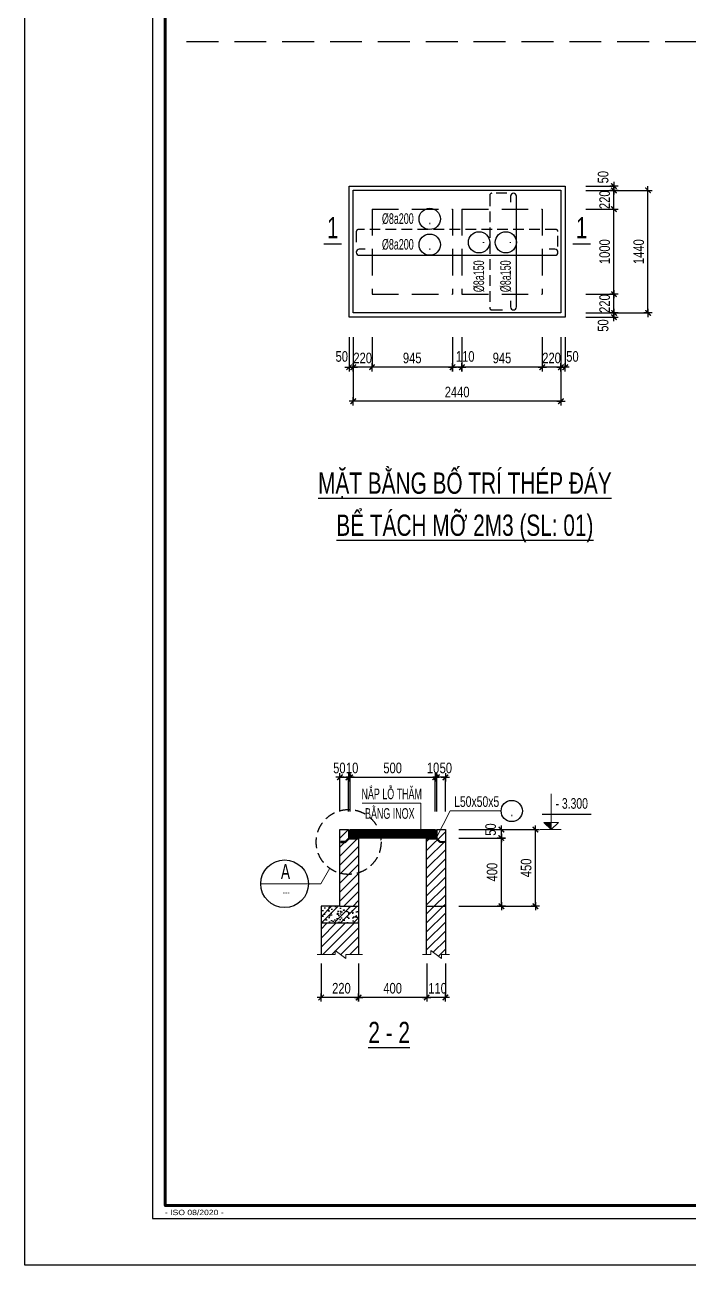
# Model space of a CAD drawing. Extents: x 1229855 to 1302267, y 1135177 to 1201195.
# Drawn here: x 1260217 to 1268025, y 1135177 to 1149750 of the extents above; entities that cross this region are included whole.
import ezdxf
from ezdxf.enums import TextEntityAlignment as Align

# ---------------------------------------------------------------- set-up
doc = ezdxf.new("R2010")
doc.units = 0
doc.header["$LTSCALE"] = 25
doc.header["$MEASUREMENT"] = 0
doc.header["$PDMODE"] = 98
doc.linetypes.add('HIDDEN', pattern=[0.375, 0.25, -0.125])
doc.layers.get('0').update_dxf_attribs({"linetype": 'CONTINUOUS'})
doc.layers.get('DEFPOINTS').update_dxf_attribs({"linetype": 'CONTINUOUS'})
for name, color, linetype in [('02.CDC.DIM', 1, 'CONTINUOUS'), ('CDC -TEXT KHUNG', 7, 'CONTINUOUS'), ('CDC-KHUNGTEN', 7, 'CONTINUOUS'), ('CDC.02.DIM', 1, 'CONTINUOUS'), ('CDC.03.BORDER', 3, 'CONTINUOUS'), ('CDC.04.HIDDEN', 8, 'HIDDEN'), ('CDC.05.STEEL', 4, 'CONTINUOUS'), ('CDC.06.TEXT', 2, 'CONTINUOUS'), ('CDC.10.HATCH', 251, 'CONTINUOUS'), ('CDC.14.STEELNUM', 3, 'CONTINUOUS')]:
    doc.layers.add(name, color=color, linetype=linetype)
doc.layers.add('CDC_11.NOTE', color=8, linetype='CONTINUOUS', lineweight=18)
doc.layers.add('KCS_CHI', color=1, linetype='CONTINUOUS', lineweight=15)
doc.styles.add('1', font='arial.ttf', dxfattribs={"width": 0.75})
doc.styles.add('arial', font='arial.ttf', dxfattribs={"width": 0.65})
doc.styles.add('KCS_SMTEXT', font='arial.ttf', dxfattribs={"width": 0.7})
doc.styles.add('KT CDC', font='arial.ttf', dxfattribs={"width": 0.85, "height": 200})
doc.styles.add('romans', font='arial.ttf', dxfattribs={"width": 0.65})
doc.dimstyles.new('DX2', dxfattribs={"dimscale": 0.5, "dimtxt": 250, "dimasz": 0.8, "dimexe": 0, "dimexo": 0, "dimgap": 90, "dimtad": 1, "dimdec": 0, "dimzin": 13, "dimdsep": 46, "dimtxsty": '1', "dimblk1": 'CHEO', "dimblk2": 'CHEO', "dimsah": 1, "dimcen": 0, "dimclrd": 256, "dimclre": 256, "dimclrt": 2, "dimadec": 0, "dimazin": 0, "dimtfac": 1, "dimtdec": 0, "dimtix": 1, "dimtmove": 2, "dimatfit": 3, "dimldrblk": 'CHEO', "dimfxl": 1, "dimtolj": 1, "dimtzin": 13, "dimarcsym": 0})
pattern_1 = [(45, (1161904.546, 1278843.296), (-53.03301, 53.03301), [])]

# ---------------------------------------------------------------- blocks, each defined once
blk = doc.blocks.new('CHEO')
at = {"layer": '02.CDC.DIM'}
for points in [[(-121, 0), (121, 0)], [(0, 121), (0, -121)]]:
    blk.add_lwpolyline(points, dxfattribs=at)
at = {"layer": '02.CDC.DIM', "color": 2, "const_width": 40}
blk.add_lwpolyline([(80, 80), (-80, -81)], dxfattribs=at)
blk = doc.blocks.new('*D64')
at = {"layer": 'CDC.02.DIM', "lineweight": -2, "ltscale": 3, "transparency": 16777216}
for p, q in [((1264298, 1146082), (1264298, 1145727)), ((1265243, 1146082), (1265243, 1145727)), ((1265242, 1145727), (1264298, 1145727))]:
    blk.add_line(p, q, dxfattribs=at)
at = {"layer": 'DEFPOINTS', "color": 0, "ltscale": 3, "transparency": 16777216}
for p in [(1264298, 1146082), (1265243, 1146082), (1264298, 1145727)]:
    blk.add_point(p, dxfattribs=at)
at = {"layer": 'CDC.02.DIM', "lineweight": -2, "ltscale": 3, "transparency": 16777216, "xscale": 0.4, "yscale": 0.4, "zscale": 0.4, "rotation": 180}
blk.add_blockref('CHEO', (1264298, 1145727), dxfattribs=at)
at = {"layer": 'CDC.02.DIM', "lineweight": -2, "ltscale": 3, "transparency": 16777216, "xscale": 0.4, "yscale": 0.4, "zscale": 0.4}
blk.add_blockref('CHEO', (1265243, 1145727), dxfattribs=at)
at = {"layer": 'CDC.02.DIM', "color": 2, "ltscale": 3, "transparency": 16777216, "insert": (1264770, 1145835), "char_height": 125, "attachment_point": 5, "style": '1'}
blk.add_mtext('\\A1;945', dxfattribs=at)
blk = doc.blocks.new('*D65')
at = {"layer": 'CDC.02.DIM', "lineweight": -2, "ltscale": 3, "transparency": 16777216}
for p, q in [((1264078, 1146082), (1264078, 1145327)), ((1266518, 1146082), (1266518, 1145327)), ((1266517, 1145327), (1264078, 1145327))]:
    blk.add_line(p, q, dxfattribs=at)
at = {"layer": 'DEFPOINTS', "color": 0, "ltscale": 3, "transparency": 16777216}
for p in [(1264078, 1146082), (1266518, 1146082), (1264078, 1145327)]:
    blk.add_point(p, dxfattribs=at)
at = {"layer": 'CDC.02.DIM', "lineweight": -2, "ltscale": 3, "transparency": 16777216, "xscale": 0.4, "yscale": 0.4, "zscale": 0.4, "rotation": 180}
blk.add_blockref('CHEO', (1264078, 1145327), dxfattribs=at)
at = {"layer": 'CDC.02.DIM', "lineweight": -2, "ltscale": 3, "transparency": 16777216, "xscale": 0.4, "yscale": 0.4, "zscale": 0.4}
blk.add_blockref('CHEO', (1266518, 1145327), dxfattribs=at)
at = {"layer": 'CDC.02.DIM', "color": 2, "ltscale": 3, "transparency": 16777216, "insert": (1265298, 1145435), "char_height": 125, "attachment_point": 5, "style": '1'}
blk.add_mtext('\\A1;2440', dxfattribs=at)
blk = doc.blocks.new('*D66')
at = {"layer": 'CDC.02.DIM', "lineweight": -2, "ltscale": 3, "transparency": 16777216}
for p, q in [((1264078, 1146082), (1264078, 1145727)), ((1264298, 1146082), (1264298, 1145727)), ((1264077, 1145727), (1264077, 1145727)), ((1264298, 1145727), (1264078, 1145727)), ((1264298, 1145727), (1264299, 1145727))]:
    blk.add_line(p, q, dxfattribs=at)
at = {"layer": 'DEFPOINTS', "color": 0, "ltscale": 3, "transparency": 16777216}
for p in [(1264078, 1146082), (1264298, 1146082), (1264078, 1145727)]:
    blk.add_point(p, dxfattribs=at)
at = {"layer": 'CDC.02.DIM', "lineweight": -2, "ltscale": 3, "transparency": 16777216, "xscale": 0.4, "yscale": 0.4, "zscale": 0.4}
blk.add_blockref('CHEO', (1264078, 1145727), dxfattribs=at)
at = {"layer": 'CDC.02.DIM', "lineweight": -2, "ltscale": 3, "transparency": 16777216, "xscale": 0.4, "yscale": 0.4, "zscale": 0.4, "rotation": 180}
blk.add_blockref('CHEO', (1264298, 1145727), dxfattribs=at)
at = {"layer": 'CDC.02.DIM', "color": 2, "ltscale": 3, "transparency": 16777216, "insert": (1264188, 1145835), "char_height": 125, "attachment_point": 5, "style": '1'}
blk.add_mtext('\\A1;220', dxfattribs=at)
blk = doc.blocks.new('*D67')
at = {"layer": 'CDC.02.DIM', "lineweight": -2, "ltscale": 3, "transparency": 16777216}
for p, q in [((1266298, 1146082), (1266298, 1145727)), ((1266518, 1146082), (1266518, 1145727)), ((1266297, 1145727), (1266297, 1145727)), ((1266518, 1145727), (1266298, 1145727)), ((1266518, 1145727), (1266519, 1145727))]:
    blk.add_line(p, q, dxfattribs=at)
at = {"layer": 'DEFPOINTS', "color": 0, "ltscale": 3, "transparency": 16777216}
for p in [(1266298, 1146082), (1266518, 1146082), (1266298, 1145727)]:
    blk.add_point(p, dxfattribs=at)
at = {"layer": 'CDC.02.DIM', "lineweight": -2, "ltscale": 3, "transparency": 16777216, "xscale": 0.4, "yscale": 0.4, "zscale": 0.4}
blk.add_blockref('CHEO', (1266298, 1145727), dxfattribs=at)
at = {"layer": 'CDC.02.DIM', "lineweight": -2, "ltscale": 3, "transparency": 16777216, "xscale": 0.4, "yscale": 0.4, "zscale": 0.4, "rotation": 180}
blk.add_blockref('CHEO', (1266518, 1145727), dxfattribs=at)
at = {"layer": 'CDC.02.DIM', "color": 2, "ltscale": 3, "transparency": 16777216, "insert": (1266408, 1145835), "char_height": 125, "attachment_point": 5, "style": '1'}
blk.add_mtext('\\A1;220', dxfattribs=at)
blk = doc.blocks.new('*D68')
at = {"layer": 'CDC.02.DIM', "lineweight": -2, "ltscale": 3, "transparency": 16777216}
for p, q in [((1266811, 1147585), (1267141, 1147585)), ((1267141, 1146586), (1267141, 1147585)), ((1266811, 1146585), (1267141, 1146585))]:
    blk.add_line(p, q, dxfattribs=at)
at = {"layer": 'DEFPOINTS', "color": 0, "ltscale": 3, "transparency": 16777216}
for p in [(1266811, 1147585), (1267141, 1147585), (1266811, 1146585)]:
    blk.add_point(p, dxfattribs=at)
at = {"layer": 'CDC.02.DIM', "lineweight": -2, "ltscale": 3, "transparency": 16777216, "xscale": 0.4, "yscale": 0.4, "zscale": 0.4}
for p, rotation in [((1267141, 1147585), 90), ((1267141, 1146585), 270)]:
    blk.add_blockref('CHEO', p, dxfattribs=dict(at, rotation=rotation))
at = {"layer": 'CDC.02.DIM', "color": 2, "ltscale": 3, "transparency": 16777216, "insert": (1267032, 1147085), "char_height": 125, "attachment_point": 5, "rotation": 90, "style": '1'}
blk.add_mtext('\\A1;1000', dxfattribs=at)
blk = doc.blocks.new('*D69')
at = {"layer": 'CDC.02.DIM', "lineweight": -2, "ltscale": 3, "transparency": 16777216}
for p, q in [((1266811, 1147805), (1267141, 1147805)), ((1267141, 1147806), (1267141, 1147806)), ((1267141, 1147585), (1267141, 1147805)), ((1266811, 1147585), (1267141, 1147585)), ((1267141, 1147585), (1267141, 1147585))]:
    blk.add_line(p, q, dxfattribs=at)
at = {"layer": 'DEFPOINTS', "color": 0, "ltscale": 3, "transparency": 16777216}
for p in [(1266811, 1147805), (1267141, 1147805), (1266811, 1147585)]:
    blk.add_point(p, dxfattribs=at)
at = {"layer": 'CDC.02.DIM', "lineweight": -2, "ltscale": 3, "transparency": 16777216, "xscale": 0.4, "yscale": 0.4, "zscale": 0.4}
for p, rotation in [((1267141, 1147805), 270), ((1267141, 1147585), 90)]:
    blk.add_blockref('CHEO', p, dxfattribs=dict(at, rotation=rotation))
at = {"layer": 'CDC.02.DIM', "color": 2, "ltscale": 3, "transparency": 16777216, "insert": (1267032, 1147695), "char_height": 125, "attachment_point": 5, "rotation": 90, "style": '1'}
blk.add_mtext('\\A1;220', dxfattribs=at)
blk = doc.blocks.new('*D70')
at = {"layer": 'CDC.02.DIM', "lineweight": -2, "ltscale": 3, "transparency": 16777216}
for p, q in [((1266811, 1146585), (1267141, 1146585)), ((1267141, 1146586), (1267141, 1146586)), ((1267141, 1146365), (1267141, 1146585)), ((1266811, 1146365), (1267141, 1146365)), ((1267141, 1146365), (1267141, 1146365))]:
    blk.add_line(p, q, dxfattribs=at)
at = {"layer": 'DEFPOINTS', "color": 0, "ltscale": 3, "transparency": 16777216}
for p in [(1266811, 1146585), (1267141, 1146585), (1266811, 1146365)]:
    blk.add_point(p, dxfattribs=at)
at = {"layer": 'CDC.02.DIM', "lineweight": -2, "ltscale": 3, "transparency": 16777216, "xscale": 0.4, "yscale": 0.4, "zscale": 0.4}
for p, rotation in [((1267141, 1146585), 270), ((1267141, 1146365), 90)]:
    blk.add_blockref('CHEO', p, dxfattribs=dict(at, rotation=rotation))
at = {"layer": 'CDC.02.DIM', "color": 2, "ltscale": 3, "transparency": 16777216, "insert": (1267032, 1146475), "char_height": 125, "attachment_point": 5, "rotation": 90, "style": '1'}
blk.add_mtext('\\A1;220', dxfattribs=at)
blk = doc.blocks.new('*D71')
at = {"layer": 'CDC.02.DIM', "lineweight": -2, "ltscale": 3, "transparency": 16777216}
for p, q in [((1266811, 1147805), (1267541, 1147805)), ((1267541, 1146366), (1267541, 1147805)), ((1266811, 1146365), (1267541, 1146365))]:
    blk.add_line(p, q, dxfattribs=at)
at = {"layer": 'DEFPOINTS', "color": 0, "ltscale": 3, "transparency": 16777216}
for p in [(1266811, 1147805), (1267541, 1147805), (1266811, 1146365)]:
    blk.add_point(p, dxfattribs=at)
at = {"layer": 'CDC.02.DIM', "lineweight": -2, "ltscale": 3, "transparency": 16777216, "xscale": 0.4, "yscale": 0.4, "zscale": 0.4}
for p, rotation in [((1267541, 1147805), 90), ((1267541, 1146365), 270)]:
    blk.add_blockref('CHEO', p, dxfattribs=dict(at, rotation=rotation))
at = {"layer": 'CDC.02.DIM', "color": 2, "ltscale": 3, "transparency": 16777216, "insert": (1267432, 1147085), "char_height": 125, "attachment_point": 5, "rotation": 90, "style": '1'}
blk.add_mtext('\\A1;1440', dxfattribs=at)
blk = doc.blocks.new('*D72')
at = {"layer": 'CDC.02.DIM', "lineweight": -2, "ltscale": 3, "transparency": 16777216}
for p, q in [((1265243, 1146082), (1265243, 1145727)), ((1265353, 1146082), (1265353, 1145727)), ((1265352, 1145727), (1265243, 1145727))]:
    blk.add_line(p, q, dxfattribs=at)
at = {"layer": 'DEFPOINTS', "color": 0, "ltscale": 3, "transparency": 16777216}
for p in [(1265243, 1146082), (1265353, 1146082), (1265243, 1145727)]:
    blk.add_point(p, dxfattribs=at)
at = {"layer": 'CDC.02.DIM', "lineweight": -2, "ltscale": 3, "transparency": 16777216, "xscale": 0.4, "yscale": 0.4, "zscale": 0.4, "rotation": 180}
blk.add_blockref('CHEO', (1265243, 1145727), dxfattribs=at)
at = {"layer": 'CDC.02.DIM', "lineweight": -2, "ltscale": 3, "transparency": 16777216, "xscale": 0.4, "yscale": 0.4, "zscale": 0.4}
blk.add_blockref('CHEO', (1265353, 1145727), dxfattribs=at)
at = {"layer": 'CDC.02.DIM', "color": 2, "ltscale": 3, "transparency": 16777216, "insert": (1265393, 1145853), "char_height": 125, "attachment_point": 5, "style": '1'}
blk.add_mtext('\\A1;110', dxfattribs=at)
blk = doc.blocks.new('*D73')
at = {"layer": 'CDC.02.DIM', "lineweight": -2, "ltscale": 3, "transparency": 16777216}
for p, q in [((1265353, 1146082), (1265353, 1145727)), ((1266298, 1146082), (1266298, 1145727)), ((1266297, 1145727), (1265353, 1145727))]:
    blk.add_line(p, q, dxfattribs=at)
at = {"layer": 'DEFPOINTS', "color": 0, "ltscale": 3, "transparency": 16777216}
for p in [(1265353, 1146082), (1266298, 1146082), (1265353, 1145727)]:
    blk.add_point(p, dxfattribs=at)
at = {"layer": 'CDC.02.DIM', "lineweight": -2, "ltscale": 3, "transparency": 16777216, "xscale": 0.4, "yscale": 0.4, "zscale": 0.4, "rotation": 180}
blk.add_blockref('CHEO', (1265353, 1145727), dxfattribs=at)
at = {"layer": 'CDC.02.DIM', "lineweight": -2, "ltscale": 3, "transparency": 16777216, "xscale": 0.4, "yscale": 0.4, "zscale": 0.4}
blk.add_blockref('CHEO', (1266298, 1145727), dxfattribs=at)
at = {"layer": 'CDC.02.DIM', "color": 2, "ltscale": 3, "transparency": 16777216, "insert": (1265825, 1145835), "char_height": 125, "attachment_point": 5, "style": '1'}
blk.add_mtext('\\A1;945', dxfattribs=at)
blk = doc.blocks.new('*D148')
at = {"layer": 'CDC.02.DIM', "lineweight": -2, "ltscale": 3, "transparency": 16777216}
for p, q in [((1266518, 1146082), (1266518, 1145727)), ((1266568, 1146082), (1266568, 1145727)), ((1266517, 1145727), (1266517, 1145727)), ((1266568, 1145727), (1266518, 1145727)), ((1266568, 1145727), (1266569, 1145727))]:
    blk.add_line(p, q, dxfattribs=at)
at = {"layer": 'DEFPOINTS', "color": 0, "ltscale": 3, "transparency": 16777216}
for p in [(1266518, 1146082), (1266568, 1146082), (1266518, 1145727)]:
    blk.add_point(p, dxfattribs=at)
at = {"layer": 'CDC.02.DIM', "lineweight": -2, "ltscale": 3, "transparency": 16777216, "xscale": 0.4, "yscale": 0.4, "zscale": 0.4}
blk.add_blockref('CHEO', (1266518, 1145727), dxfattribs=at)
at = {"layer": 'CDC.02.DIM', "lineweight": -2, "ltscale": 3, "transparency": 16777216, "xscale": 0.4, "yscale": 0.4, "zscale": 0.4, "rotation": 180}
blk.add_blockref('CHEO', (1266568, 1145727), dxfattribs=at)
at = {"layer": 'CDC.02.DIM', "color": 2, "ltscale": 3, "transparency": 16777216, "insert": (1266653, 1145853), "char_height": 125, "attachment_point": 5, "style": '1'}
blk.add_mtext('\\A1;50', dxfattribs=at)
blk = doc.blocks.new('*D149')
at = {"layer": 'CDC.02.DIM', "lineweight": -2, "ltscale": 3, "transparency": 16777216}
for p, q in [((1264028, 1146082), (1264028, 1145727)), ((1264078, 1146082), (1264078, 1145727)), ((1264027, 1145727), (1264027, 1145727)), ((1264078, 1145727), (1264028, 1145727)), ((1264078, 1145727), (1264079, 1145727))]:
    blk.add_line(p, q, dxfattribs=at)
at = {"layer": 'DEFPOINTS', "color": 0, "ltscale": 3, "transparency": 16777216}
for p in [(1264028, 1146082), (1264078, 1146082), (1264028, 1145727)]:
    blk.add_point(p, dxfattribs=at)
at = {"layer": 'CDC.02.DIM', "lineweight": -2, "ltscale": 3, "transparency": 16777216, "xscale": 0.4, "yscale": 0.4, "zscale": 0.4}
blk.add_blockref('CHEO', (1264028, 1145727), dxfattribs=at)
at = {"layer": 'CDC.02.DIM', "lineweight": -2, "ltscale": 3, "transparency": 16777216, "xscale": 0.4, "yscale": 0.4, "zscale": 0.4, "rotation": 180}
blk.add_blockref('CHEO', (1264078, 1145727), dxfattribs=at)
at = {"layer": 'CDC.02.DIM', "color": 2, "ltscale": 3, "transparency": 16777216, "insert": (1263942, 1145853), "char_height": 125, "attachment_point": 5, "style": '1'}
blk.add_mtext('\\A1;50', dxfattribs=at)
blk = doc.blocks.new('*D150')
at = {"layer": 'CDC.02.DIM', "lineweight": -2, "ltscale": 3, "transparency": 16777216}
for p, q in [((1266811, 1146365), (1267141, 1146365)), ((1267141, 1146366), (1267141, 1146366)), ((1267141, 1146315), (1267141, 1146365)), ((1266811, 1146315), (1267141, 1146315)), ((1267141, 1146315), (1267141, 1146315))]:
    blk.add_line(p, q, dxfattribs=at)
at = {"layer": 'DEFPOINTS', "color": 0, "ltscale": 3, "transparency": 16777216}
for p in [(1266811, 1146365), (1267141, 1146365), (1266811, 1146315)]:
    blk.add_point(p, dxfattribs=at)
at = {"layer": 'CDC.02.DIM', "lineweight": -2, "ltscale": 3, "transparency": 16777216, "xscale": 0.4, "yscale": 0.4, "zscale": 0.4}
for p, rotation in [((1267141, 1146365), 270), ((1267141, 1146315), 90)]:
    blk.add_blockref('CHEO', p, dxfattribs=dict(at, rotation=rotation))
at = {"layer": 'CDC.02.DIM', "color": 2, "ltscale": 3, "transparency": 16777216, "insert": (1267014, 1146217), "char_height": 125, "attachment_point": 5, "rotation": 90, "style": '1'}
blk.add_mtext('\\A1;50', dxfattribs=at)
blk = doc.blocks.new('*D151')
at = {"layer": 'CDC.02.DIM', "lineweight": -2, "ltscale": 3, "transparency": 16777216}
for p, q in [((1266811, 1147855), (1267141, 1147855)), ((1266811, 1147805), (1267141, 1147805)), ((1267141, 1147856), (1267141, 1147856)), ((1267141, 1147805), (1267141, 1147855)), ((1267141, 1147805), (1267141, 1147805))]:
    blk.add_line(p, q, dxfattribs=at)
at = {"layer": 'DEFPOINTS', "color": 0, "ltscale": 3, "transparency": 16777216}
for p in [(1266811, 1147855), (1266811, 1147805), (1267141, 1147855)]:
    blk.add_point(p, dxfattribs=at)
at = {"layer": 'CDC.02.DIM', "lineweight": -2, "ltscale": 3, "transparency": 16777216, "xscale": 0.4, "yscale": 0.4, "zscale": 0.4}
for p, rotation in [((1267141, 1147855), 270), ((1267141, 1147805), 90)]:
    blk.add_blockref('CHEO', p, dxfattribs=dict(at, rotation=rotation))
at = {"layer": 'CDC.02.DIM', "color": 2, "ltscale": 3, "transparency": 16777216, "insert": (1267014, 1147960), "char_height": 125, "attachment_point": 5, "rotation": 90, "style": '1'}
blk.add_mtext('\\A1;50', dxfattribs=at)
blk = doc.blocks.new('*D163')
at = {"layer": 'CDC.02.DIM', "lineweight": -2, "ltscale": 3, "transparency": 16777216}
for p, q in [((1264040, 1140509), (1264040, 1140909)), ((1264040, 1140909), (1265039, 1140909)), ((1265040, 1140509), (1265040, 1140909))]:
    blk.add_line(p, q, dxfattribs=at)
at = {"layer": 'DEFPOINTS', "color": 0, "ltscale": 3, "transparency": 16777216}
for p in [(1265040, 1140909), (1264040, 1140509), (1265040, 1140509)]:
    blk.add_point(p, dxfattribs=at)
at = {"layer": 'CDC.02.DIM', "lineweight": -2, "ltscale": 3, "transparency": 16777216, "xscale": 0.4, "yscale": 0.4, "zscale": 0.4, "rotation": 180}
blk.add_blockref('CHEO', (1264040, 1140909), dxfattribs=at)
at = {"layer": 'CDC.02.DIM', "lineweight": -2, "ltscale": 3, "transparency": 16777216, "xscale": 0.4, "yscale": 0.4, "zscale": 0.4}
blk.add_blockref('CHEO', (1265040, 1140909), dxfattribs=at)
at = {"layer": 'CDC.02.DIM', "color": 2, "ltscale": 3, "transparency": 16777216, "insert": (1264540, 1141018), "char_height": 125, "attachment_point": 5, "style": '1'}
blk.add_mtext('\\A1;500', dxfattribs=at)
blk = doc.blocks.new('*D164')
at = {"layer": 'CDC.02.DIM', "lineweight": -2, "ltscale": 3, "transparency": 16777216}
for p, q in [((1264140, 1138722), (1264140, 1138322)), ((1264940, 1138722), (1264940, 1138322)), ((1264939, 1138322), (1264140, 1138322))]:
    blk.add_line(p, q, dxfattribs=at)
at = {"layer": 'DEFPOINTS', "color": 0, "ltscale": 3, "transparency": 16777216}
for p in [(1264140, 1138722), (1264940, 1138722), (1264140, 1138322)]:
    blk.add_point(p, dxfattribs=at)
at = {"layer": 'CDC.02.DIM', "lineweight": -2, "ltscale": 3, "transparency": 16777216, "xscale": 0.4, "yscale": 0.4, "zscale": 0.4, "rotation": 180}
blk.add_blockref('CHEO', (1264140, 1138322), dxfattribs=at)
at = {"layer": 'CDC.02.DIM', "lineweight": -2, "ltscale": 3, "transparency": 16777216, "xscale": 0.4, "yscale": 0.4, "zscale": 0.4}
blk.add_blockref('CHEO', (1264940, 1138322), dxfattribs=at)
at = {"layer": 'CDC.02.DIM', "color": 2, "ltscale": 3, "transparency": 16777216, "insert": (1264540, 1138430), "char_height": 125, "attachment_point": 5, "style": '1'}
blk.add_mtext('\\A1;400', dxfattribs=at)
blk = doc.blocks.new('*D165')
at = {"layer": 'CDC.02.DIM', "lineweight": -2, "ltscale": 3, "transparency": 16777216}
for p, q in [((1263700, 1138722), (1263700, 1138322)), ((1264140, 1138722), (1264140, 1138322)), ((1264139, 1138322), (1263700, 1138322))]:
    blk.add_line(p, q, dxfattribs=at)
at = {"layer": 'DEFPOINTS', "color": 0, "ltscale": 3, "transparency": 16777216}
for p in [(1263700, 1138722), (1264140, 1138722), (1263700, 1138322)]:
    blk.add_point(p, dxfattribs=at)
at = {"layer": 'CDC.02.DIM', "lineweight": -2, "ltscale": 3, "transparency": 16777216, "xscale": 0.4, "yscale": 0.4, "zscale": 0.4, "rotation": 180}
blk.add_blockref('CHEO', (1263700, 1138322), dxfattribs=at)
at = {"layer": 'CDC.02.DIM', "lineweight": -2, "ltscale": 3, "transparency": 16777216, "xscale": 0.4, "yscale": 0.4, "zscale": 0.4}
blk.add_blockref('CHEO', (1264140, 1138322), dxfattribs=at)
at = {"layer": 'CDC.02.DIM', "color": 2, "ltscale": 3, "transparency": 16777216, "insert": (1263920, 1138430), "char_height": 125, "attachment_point": 5, "style": '1'}
blk.add_mtext('\\A1; 220', dxfattribs=at)
blk = doc.blocks.new('*D166')
at = {"layer": 'CDC.02.DIM', "lineweight": -2, "ltscale": 3, "transparency": 16777216}
for p, q in [((1263920, 1140509), (1263920, 1140909)), ((1263920, 1140909), (1264019, 1140909)), ((1264020, 1140509), (1264020, 1140909))]:
    blk.add_line(p, q, dxfattribs=at)
at = {"layer": 'DEFPOINTS', "color": 0, "ltscale": 3, "transparency": 16777216}
for p in [(1264020, 1140909), (1263920, 1140509), (1264020, 1140509)]:
    blk.add_point(p, dxfattribs=at)
at = {"layer": 'CDC.02.DIM', "lineweight": -2, "ltscale": 3, "transparency": 16777216, "xscale": 0.4, "yscale": 0.4, "zscale": 0.4, "rotation": 180}
blk.add_blockref('CHEO', (1263920, 1140909), dxfattribs=at)
at = {"layer": 'CDC.02.DIM', "lineweight": -2, "ltscale": 3, "transparency": 16777216, "xscale": 0.4, "yscale": 0.4, "zscale": 0.4}
blk.add_blockref('CHEO', (1264020, 1140909), dxfattribs=at)
at = {"layer": 'CDC.02.DIM', "color": 2, "ltscale": 3, "transparency": 16777216, "insert": (1263914, 1141018), "char_height": 125, "attachment_point": 5, "style": '1'}
blk.add_mtext('\\A1;50', dxfattribs=at)
blk = doc.blocks.new('*D167')
at = {"layer": 'CDC.02.DIM', "lineweight": -2, "ltscale": 3, "transparency": 16777216}
for p, q in [((1265318, 1140195), (1265818, 1140195)), ((1265818, 1139395), (1265818, 1140194)), ((1265318, 1139395), (1265818, 1139395))]:
    blk.add_line(p, q, dxfattribs=at)
at = {"layer": 'DEFPOINTS', "color": 0, "ltscale": 3, "transparency": 16777216}
for p in [(1265318, 1140195), (1265818, 1140195), (1265318, 1139395)]:
    blk.add_point(p, dxfattribs=at)
at = {"layer": 'CDC.02.DIM', "lineweight": -2, "ltscale": 3, "transparency": 16777216, "xscale": 0.4, "yscale": 0.4, "zscale": 0.4}
for p, rotation in [((1265818, 1140195), 90), ((1265818, 1139395), 270)]:
    blk.add_blockref('CHEO', p, dxfattribs=dict(at, rotation=rotation))
at = {"layer": 'CDC.02.DIM', "color": 2, "ltscale": 3, "transparency": 16777216, "insert": (1265709, 1139795), "char_height": 125, "attachment_point": 5, "rotation": 90, "style": '1'}
blk.add_mtext('\\A1;400', dxfattribs=at)
blk = doc.blocks.new('*D168')
at = {"layer": 'CDC.02.DIM', "lineweight": -2, "ltscale": 3, "transparency": 16777216}
for p, q in [((1264940, 1138722), (1264940, 1138322)), ((1265160, 1138722), (1265160, 1138322)), ((1264939, 1138322), (1264939, 1138322)), ((1265160, 1138322), (1264940, 1138322)), ((1265160, 1138322), (1265160, 1138322))]:
    blk.add_line(p, q, dxfattribs=at)
at = {"layer": 'DEFPOINTS', "color": 0, "ltscale": 3, "transparency": 16777216}
for p in [(1264940, 1138722), (1265160, 1138722), (1264940, 1138322)]:
    blk.add_point(p, dxfattribs=at)
at = {"layer": 'CDC.02.DIM', "lineweight": -2, "ltscale": 3, "transparency": 16777216, "xscale": 0.4, "yscale": 0.4, "zscale": 0.4}
blk.add_blockref('CHEO', (1264940, 1138322), dxfattribs=at)
at = {"layer": 'CDC.02.DIM', "lineweight": -2, "ltscale": 3, "transparency": 16777216, "xscale": 0.4, "yscale": 0.4, "zscale": 0.4, "rotation": 180}
blk.add_blockref('CHEO', (1265160, 1138322), dxfattribs=at)
at = {"layer": 'CDC.02.DIM', "color": 2, "ltscale": 3, "transparency": 16777216, "insert": (1265050, 1138430), "char_height": 125, "attachment_point": 5, "style": '1'}
blk.add_mtext('\\A1; 110', dxfattribs=at)
blk = doc.blocks.new('*D169')
at = {"layer": 'CDC.02.DIM', "lineweight": -2, "ltscale": 3, "transparency": 16777216}
for p, q in [((1265318, 1140295), (1265818, 1140295)), ((1265818, 1140195), (1265818, 1140294)), ((1265318, 1140195), (1265818, 1140195))]:
    blk.add_line(p, q, dxfattribs=at)
at = {"layer": 'DEFPOINTS', "color": 0, "ltscale": 3, "transparency": 16777216}
for p in [(1265318, 1140295), (1265818, 1140295), (1265318, 1140195)]:
    blk.add_point(p, dxfattribs=at)
at = {"layer": 'CDC.02.DIM', "lineweight": -2, "ltscale": 3, "transparency": 16777216, "xscale": 0.4, "yscale": 0.4, "zscale": 0.4}
for p, rotation in [((1265818, 1140295), 90), ((1265818, 1140195), 270)]:
    blk.add_blockref('CHEO', p, dxfattribs=dict(at, rotation=rotation))
at = {"layer": 'CDC.02.DIM', "color": 2, "ltscale": 3, "transparency": 16777216, "insert": (1265692, 1140295), "char_height": 125, "attachment_point": 5, "rotation": 90, "style": '1'}
blk.add_mtext('\\A1;50', dxfattribs=at)
blk = doc.blocks.new('*D170')
at = {"layer": 'CDC.02.DIM', "lineweight": -2, "ltscale": 3, "transparency": 16777216}
for p, q in [((1265318, 1140295), (1266218, 1140295)), ((1266218, 1139395), (1266218, 1140294)), ((1265318, 1139395), (1266218, 1139395))]:
    blk.add_line(p, q, dxfattribs=at)
at = {"layer": 'DEFPOINTS', "color": 0, "ltscale": 3, "transparency": 16777216}
for p in [(1265318, 1140295), (1266218, 1140295), (1265318, 1139395)]:
    blk.add_point(p, dxfattribs=at)
at = {"layer": 'CDC.02.DIM', "lineweight": -2, "ltscale": 3, "transparency": 16777216, "xscale": 0.4, "yscale": 0.4, "zscale": 0.4}
for p, rotation in [((1266218, 1140295), 90), ((1266218, 1139395), 270)]:
    blk.add_blockref('CHEO', p, dxfattribs=dict(at, rotation=rotation))
at = {"layer": 'CDC.02.DIM', "color": 2, "ltscale": 3, "transparency": 16777216, "insert": (1266109, 1139845), "char_height": 125, "attachment_point": 5, "rotation": 90, "style": '1'}
blk.add_mtext('\\A1;450', dxfattribs=at)
blk = doc.blocks.new('KHUNG DOC A1')
at = {"layer": 'CDC -TEXT KHUNG', "color": 6, "style": 'KT CDC', "width": 1.15}
blk.add_text('- ISO 08/2020 -', height=1.2569, dxfattribs=at).set_placement((-797.06, 0.77))
blk = doc.blocks.new('KHUNG A1')
at = {"layer": 'CDC-KHUNGTEN', "color": 8}
blk.add_lwpolyline([(10368.18, 709.17), (10447.22, 709.17), (10447.22, 1281.17), (9647.22, 1281.17), (9647.22, 709.17), (10368.18, 709.17)], dxfattribs=at)
at = {"layer": 'CDC-KHUNGTEN', "color": 255, "lineweight": 60}
blk.add_lwpolyline([(10366.22, 712.17), (10366.22, 1278.17), (9650.22, 1278.17), (9650.22, 712.17), (10366.22, 712.17)], close=True, dxfattribs=at)
at = {"layer": 'DEFPOINTS', "color": 1, "ltscale": 0.2}
blk.add_lwpolyline([(9617.22, 698.17), (9617.22, 1292.17), (10458.22, 1292.17), (10458.22, 698.17), (9617.22, 698.17)], close=True, dxfattribs=at)
at = {"layer": 'CDC-KHUNGTEN'}
blk.add_blockref('KHUNG DOC A1', (10447.22, 709.17), dxfattribs=at)
blk = doc.blocks.new('A$C61422F5F')
at = {"layer": 'CDC_11.NOTE', "ltscale": 3}
h = blk.add_hatch(dxfattribs=at)
h.set_pattern_fill('_USER', color=256, scale=20, angle=45, style=0, pattern_type=0)
h.set_pattern_definition([(45, (2070009.3, 342282.869), (-14.14213562, 14.14213562), [])])
edge = h.paths.add_edge_path()
edge.add_arc((48, 48), 28, 180, 270, ccw=False)
edge.add_line((20, 48), (20, 188))
edge.add_arc((8, 188), 12, 0, 90)
edge.add_line((8, 200), (0, 200))
edge.add_line((0, 200), (0, 0))
edge.add_line((0, 0), (200, 0))
edge.add_line((200, 0), (200, 8))
edge.add_arc((188, 8), 12, 0, 90)
edge.add_line((188, 20), (48, 20))
at = {"layer": 'CDC.05.STEEL', "ltscale": 3}
blk.add_lwpolyline([(0, 16), (-69, -48, -0.190141), (-103, -61), (-178, -61), (-178, -85), (-93, -85, 0.190141), (-59, -72), (18, 0)], format="xyb", dxfattribs=at)
blk.add_lwpolyline([(8, 200), (0, 200), (0, 0), (200, 0), (200, 8, 0.414214), (188, 20), (48, 20, -0.414214), (20, 48), (20, 188, 0.414214)], format="xyb", close=True, dxfattribs=at)
blk = doc.blocks.new('*D438')
at = {"layer": 'CDC.02.DIM', "lineweight": -2, "ltscale": 3, "transparency": 16777216}
for p, q in [((1264019, 1140909), (1264019, 1140909)), ((1264020, 1140509), (1264020, 1140909)), ((1264020, 1140909), (1264040, 1140909)), ((1264040, 1140509), (1264040, 1140909)), ((1264040, 1140909), (1264040, 1140909))]:
    blk.add_line(p, q, dxfattribs=at)
at = {"layer": 'DEFPOINTS', "color": 0, "ltscale": 3, "transparency": 16777216}
for p in [(1264040, 1140909), (1264020, 1140509), (1264040, 1140509)]:
    blk.add_point(p, dxfattribs=at)
at = {"layer": 'CDC.02.DIM', "lineweight": -2, "ltscale": 3, "transparency": 16777216, "xscale": 0.4, "yscale": 0.4, "zscale": 0.4}
blk.add_blockref('CHEO', (1264020, 1140909), dxfattribs=at)
at = {"layer": 'CDC.02.DIM', "lineweight": -2, "ltscale": 3, "transparency": 16777216, "xscale": 0.4, "yscale": 0.4, "zscale": 0.4, "rotation": 180}
blk.add_blockref('CHEO', (1264040, 1140909), dxfattribs=at)
at = {"layer": 'CDC.02.DIM', "color": 2, "ltscale": 3, "transparency": 16777216, "insert": (1264064, 1141018), "char_height": 125, "attachment_point": 5, "style": '1'}
blk.add_mtext('\\A1;10', dxfattribs=at)
blk = doc.blocks.new('*D440')
at = {"layer": 'CDC.02.DIM', "lineweight": -2, "ltscale": 3, "transparency": 16777216}
for p, q in [((1265060, 1140509), (1265060, 1140909)), ((1265159, 1140909), (1265060, 1140909)), ((1265160, 1140509), (1265160, 1140909))]:
    blk.add_line(p, q, dxfattribs=at)
at = {"layer": 'DEFPOINTS', "color": 0, "ltscale": 3, "transparency": 16777216}
for p in [(1265060, 1140909), (1265060, 1140509), (1265160, 1140509)]:
    blk.add_point(p, dxfattribs=at)
at = {"layer": 'CDC.02.DIM', "lineweight": -2, "ltscale": 3, "transparency": 16777216, "xscale": 0.4, "yscale": 0.4, "zscale": 0.4, "rotation": 180}
blk.add_blockref('CHEO', (1265060, 1140909), dxfattribs=at)
at = {"layer": 'CDC.02.DIM', "lineweight": -2, "ltscale": 3, "transparency": 16777216, "xscale": 0.4, "yscale": 0.4, "zscale": 0.4}
blk.add_blockref('CHEO', (1265160, 1140909), dxfattribs=at)
at = {"layer": 'CDC.02.DIM', "color": 2, "ltscale": 3, "transparency": 16777216, "insert": (1265165, 1141018), "char_height": 125, "attachment_point": 5, "style": '1'}
blk.add_mtext('\\A1;50', dxfattribs=at)
blk = doc.blocks.new('*D439')
at = {"layer": 'CDC.02.DIM', "lineweight": -2, "ltscale": 3, "transparency": 16777216}
for p, q in [((1265039, 1140909), (1265039, 1140909)), ((1265040, 1140509), (1265040, 1140909)), ((1265060, 1140909), (1265040, 1140909)), ((1265060, 1140509), (1265060, 1140909)), ((1265060, 1140909), (1265060, 1140909))]:
    blk.add_line(p, q, dxfattribs=at)
at = {"layer": 'DEFPOINTS', "color": 0, "ltscale": 3, "transparency": 16777216}
for p in [(1265040, 1140909), (1265040, 1140509), (1265060, 1140509)]:
    blk.add_point(p, dxfattribs=at)
at = {"layer": 'CDC.02.DIM', "lineweight": -2, "ltscale": 3, "transparency": 16777216, "xscale": 0.4, "yscale": 0.4, "zscale": 0.4}
blk.add_blockref('CHEO', (1265040, 1140909), dxfattribs=at)
at = {"layer": 'CDC.02.DIM', "lineweight": -2, "ltscale": 3, "transparency": 16777216, "xscale": 0.4, "yscale": 0.4, "zscale": 0.4, "rotation": 180}
blk.add_blockref('CHEO', (1265060, 1140909), dxfattribs=at)
at = {"layer": 'CDC.02.DIM', "color": 2, "ltscale": 3, "transparency": 16777216, "insert": (1265015, 1141018), "char_height": 125, "attachment_point": 5, "style": '1'}
blk.add_mtext('\\A1;10', dxfattribs=at)

msp = doc.modelspace()

# ---------------------------------------------------------------- hatches: boundary and pattern name
at = {"layer": 'CDC.10.HATCH', "ltscale": 2}
h = msp.add_hatch(dxfattribs=at)
h.set_pattern_fill('ANSI31', color=256, scale=600, style=0)
h.set_pattern_definition(pattern_1)
h.paths.add_polyline_path([(1264139.56, 1140184.58), (1264039.56, 1140184.58), (1264039.56, 1140284.58), (1264039.56, 1140294.58), (1263919.56, 1140294.58), (1263919.56, 1139394.58), (1264139.56, 1139394.58)])
h.paths.add_polyline_path([(1265159.56, 1140294.58), (1265087.58, 1140294.58), (1265039.56, 1140211.82), (1265039.56, 1140184.58), (1264939.56, 1140184.58), (1264939.56, 1139394.58), (1265159.56, 1139394.58)])
h = msp.add_hatch(dxfattribs=at)
h.set_pattern_fill('ANSI31', color=256, scale=100)
edge = h.paths.add_edge_path()
edge.add_line((1264039.56, 1140294.58), (1264039.56, 1140194.58))
edge.add_line((1264039.56, 1140194.58), (1265039.56, 1140194.58))
edge.add_line((1265039.56, 1140194.58), (1265039.56, 1140294.58))
edge.add_line((1265039.56, 1140294.58), (1264049.56, 1140294.58))
h = msp.add_hatch(dxfattribs=at)
h.set_pattern_fill('BETONG', color=256, scale=20)
h.set_pattern_definition([(45, (1153198.95, 1283555.3), (-113.13708, 113.13708), []), (45, (1153273.95, 1283555.3), (-113.13708, 113.13708), []), (50, (1153198.95, 1283555.29), (143.45204, -12.55043), [15, -165]), (355, (1153198.95, 1283555.29), (-27.75027, 150.43843), [12, -132]), (100.4514, (1153210.9, 1283554.25), (115.70188, 137.88791), [12.74804, -140.22842]), (46.1842, (1153198.95, 1283595.3), (213.44821, -33.1038), [22.5, -247.5]), (96.6356, (1153216.74, 1283592.53), (186.93254, 194.82357), [19.12206, -210.3426]), (351.1842, (1153198.95, 1283595.3), (186.9324, 194.82372), [18, -198]), (21, (1153218.95, 1283585.29), (119.38141, -80.52378), [15, -165]), (326, (1153218.95, 1283585.29), (48.66307, 145.03001), [12, -132]), (71.4514, (1153228.9, 1283578.58), (168.04453, 64.5061), [12.74804, -140.22842]), (37.5, (1153198.95, 1283555.29), (2.431971, 66.578771), [0, -130.4, 0, -134, 0, -132.5]), (7.5, (1153198.95, 1283555.29), (52.613907, 78.882342), [0, -76.4, 0, -127.4, 0, -50.5]), (327.5, (1153154.35, 1283555.29), (106.764487, -4.510974), [0, -50, 0, -156, 0, -207]), (317.5, (1153134.35, 1283555.29), (116.637234, 20.020996), [0, -65, 0, -103.6, 0, -147])])
h.paths.add_polyline_path([(1264139.56, 1139394.58), (1263919.56, 1139394.58), (1263699.56, 1139394.58), (1263699.56, 1139194.58), (1264139.56, 1139194.58)])
h = msp.add_hatch(dxfattribs=at)
h.set_pattern_fill('ANSI31', color=256, scale=600, style=0)
h.set_pattern_definition(pattern_1)
h.paths.add_polyline_path([(1265159.56, 1139394.58), (1264939.56, 1139394.58), (1264939.56, 1138826.42), (1264989.99, 1138826.42), (1264989.99, 1138873.3), (1265114.99, 1138779.55), (1265114.99, 1138826.42), (1265159.56, 1138826.42)])
h = msp.add_hatch(dxfattribs=at)
h.set_pattern_fill('ANSI31', color=256, scale=600, style=0)
h.set_pattern_definition(pattern_1)
h.paths.add_polyline_path([(1264139.56, 1139114.58), (1264139.56, 1139194.58), (1263699.56, 1139194.58), (1263699.56, 1138826.42), (1263863.59, 1138826.42), (1263863.59, 1138873.3), (1263988.59, 1138779.55), (1263988.59, 1138826.42), (1264139.56, 1138826.42)])

# ---------------------------------------------------------------- linework, layer by layer
at = {"layer": 'CDC.03.BORDER'}
for p, q in [((1263699.56, 1139394.58), (1263699.56, 1138826.42)), ((1263919.56, 1139394.58), (1263699.56, 1139394.58)), ((1264139.56, 1139194.58), (1263699.56, 1139194.58))]:
    msp.add_line(p, q, dxfattribs=at)
for points in [[(1264027.83, 1146315.46), (1264027.83, 1147855.46), (1266567.83, 1147855.46), (1266567.83, 1146315.46)], [(1264077.83, 1146365.46), (1264077.83, 1147805.46), (1266517.83, 1147805.46), (1266517.83, 1146365.46)]]:
    msp.add_lwpolyline(points, close=True, dxfattribs=at)
for points in [[(1263919.56, 1139394.58), (1263919.56, 1140294.58), (1264019.56, 1140294.58), (1264019.56, 1140184.58), (1264139.56, 1140184.58)], [(1265039.56, 1140294.58), (1265039.56, 1140294.58), (1265039.56, 1140234.58), (1265039.56, 1140234.58), (1265039.56, 1140194.58), (1264039.56, 1140194.58), (1264039.56, 1140234.58), (1264039.56, 1140234.58), (1264039.56, 1140294.58), (1265039.56, 1140294.58)], [(1264939.56, 1138826.42), (1264939.56, 1140184.58), (1265059.56, 1140184.58), (1265059.56, 1140294.58), (1265159.56, 1140294.58), (1265159.56, 1138826.42)], [(1264139.56, 1140184.58), (1264139.56, 1139114.58), (1264139.56, 1138826.42)]]:
    msp.add_lwpolyline(points, dxfattribs=at)
at = {"layer": 'CDC.04.HIDDEN', "linetype": 'HIDDEN', "ltscale": 60}
msp.add_line((1262117.07, 1149554.31), (1297167.07, 1149554.31), dxfattribs=at)
at = {"layer": 'CDC.04.HIDDEN', "linetype": 'HIDDEN', "ltscale": 50}
for p, q in [((1264297.83, 1147585.46), (1265242.83, 1147585.46)), ((1264297.83, 1147585.46), (1264297.83, 1146585.46)), ((1265242.83, 1147585.46), (1265242.83, 1146585.46)), ((1265352.83, 1147585.46), (1266297.83, 1147585.46)), ((1265352.83, 1147585.46), (1265352.83, 1146585.46)), ((1266297.83, 1147585.46), (1266297.83, 1146585.46)), ((1264297.83, 1146585.46), (1265242.83, 1146585.46)), ((1265352.83, 1146585.46), (1266297.83, 1146585.46)), ((1263919.56, 1139394.58), (1264139.56, 1139394.58)), ((1264939.56, 1139394.58), (1265159.56, 1139394.58))]:
    msp.add_line(p, q, dxfattribs=at)
at = {"layer": 'CDC.04.HIDDEN', "ltscale": 20}
msp.add_circle((1264022.71, 1140149.43), 381.01, dxfattribs=at)
at = {"layer": 'CDC.05.STEEL', "color": 4, "linetype": 'HIDDEN', "ltscale": 20}
for points in [[(1265880.8, 1147770.46), (1265705.8, 1147770.46, 0.41421356), (1265680.8, 1147745.46), (1265680.8, 1146425.46, 0.41421356), (1265705.8, 1146400.46), (1265880.8, 1146400.46)], [(1266482.83, 1147144.79), (1266482.83, 1147319.79, 0.41421356), (1266457.83, 1147344.79), (1264137.83, 1147344.79, 0.41421356), (1264112.83, 1147319.79), (1264112.83, 1147144.79)]]:
    msp.add_lwpolyline(points, format="xyb", dxfattribs=at)
at = {"layer": 'CDC.05.STEEL'}
for points in [[(1265925.37, 1146505.46), (1265925.37, 1146435.46, 1), (1265995.37, 1146435.46), (1265995.37, 1147735.46, 1), (1265925.37, 1147735.46), (1265925.37, 1147665.46)], [(1264217.83, 1147112.3), (1264147.83, 1147112.3, 1), (1264147.83, 1147042.3), (1266447.83, 1147042.3, 1), (1266447.83, 1147112.3), (1266377.83, 1147112.3)]]:
    msp.add_lwpolyline(points, format="xyb", dxfattribs=at)
at = {"layer": 'CDC.05.STEEL', "ltscale": 3}
msp.add_circle((1263270.37, 1139657.97), 280, dxfattribs=at)
at = {"layer": 'CDC.06.TEXT'}
for p, q in [((1263732.39, 1147175.88), (1263940.47, 1147175.88)), ((1266657.67, 1147175.88), (1266865.75, 1147175.88))]:
    msp.add_line(p, q, dxfattribs=at)
at = {"layer": 'CDC.06.TEXT', "linetype": 'ByBlock'}
for p, q in [((1266295.93, 1140475.99), (1266873.89, 1140475.99)), ((1266402.73, 1140294.58), (1266317.88, 1140379.44)), ((1266402.73, 1140294.58), (1266487.58, 1140379.44))]:
    msp.add_line(p, q, dxfattribs=at)
at = {"layer": 'CDC.10.HATCH'}
msp.add_solid([(1266317.88, 1140379.44), (1266402.73, 1140294.58), (1266402.73, 1140379.44)], dxfattribs=at)
at = {"layer": 'CDC.14.STEELNUM'}
for centre in [(1264975.78, 1147469.79), (1264975.78, 1147167.3), (1265555.8, 1147194.34), (1265870.37, 1147194.34), (1265939.97, 1140513.36)]:
    msp.add_circle(centre, 125, dxfattribs=at)
at = {"layer": 'KCS_CHI'}
for p, q in [((1266402.73, 1140713.97), (1266402.73, 1140294.58)), ((1266317.88, 1140379.44), (1266487.58, 1140379.44)), ((1266521.95, 1140294.58), (1266273, 1140294.58))]:
    msp.add_line(p, q, dxfattribs=at)
at = {"layer": 'KCS_CHI', "ltscale": 2}
for points in [[(1264872.04, 1140281.7), (1264872.04, 1140606.29), (1264181.2, 1140606.29)], [(1265049.56, 1140194.58), (1265214.5, 1140513.36), (1265814.97, 1140513.36)], [(1263652.69, 1138826.42), (1263863.59, 1138826.42), (1263863.59, 1138873.3), (1263988.59, 1138779.55), (1263988.59, 1138826.42), (1264186.44, 1138826.42)], [(1264892.69, 1138826.42), (1264989.99, 1138826.42), (1264989.99, 1138873.3), (1265114.99, 1138779.55), (1265114.99, 1138826.42), (1265209.56, 1138826.42)]]:
    msp.add_lwpolyline(points, dxfattribs=at)
at = {"layer": 'KCS_CHI', "ltscale": 3}
msp.add_lwpolyline([(1263800.47, 1139839.95), (1263696.01, 1139657.97), (1262990.37, 1139657.97)], dxfattribs=at)

# ---------------------------------------------------------------- block references
at = {"xscale": 50.00000000000019, "yscale": 50.00000000000019, "zscale": 50.00000000000019}
msp.add_blockref('KHUNG A1', (779355.89, 1100268.17), dxfattribs=at)
at = {"layer": 'CDC.03.BORDER', "ltscale": 3, "yscale": 0.5, "zscale": 0.5}
for p, xscale in [((1264019.56, 1140184.58), 0.5), ((1265059.56, 1140184.58), -0.5)]:
    msp.add_blockref('A$C61422F5F', p, dxfattribs=dict(at, xscale=xscale))

# ---------------------------------------------------------------- texts
at = {"layer": 'CDC.05.STEEL', "ltscale": 3, "width": 0.65}
for s, height, style, p in [('A', 175, 'arial', (1263280.48, 1139802.97)), ('---', 70, 'romans', (1263289.01, 1139555.92))]:
    msp.add_text(s, height=height, dxfattribs=dict(at, style=style)).set_placement(p, align=Align.MIDDLE_CENTER)
at = {"layer": 'CDC.06.TEXT', "style": 'KCS_SMTEXT', "width": 0.6}
for p in [(1264414.53, 1147410.93), (1264414.53, 1147108.44)]:
    msp.add_text('%%C8a200', height=125, dxfattribs=at).set_placement(p)
at = {"layer": 'CDC.06.TEXT', "style": 'KCS_SMTEXT', "width": 0.7}
for p in [(1263835.84, 1147365.48), (1266761.13, 1147365.48)]:
    msp.add_text('1', height=250, dxfattribs=at).set_placement(p, align=Align.MIDDLE)
at = {"layer": 'CDC.06.TEXT', "style": 'KCS_SMTEXT', "width": 0.6}
for p in [(1265614.65, 1146609.37), (1265929.22, 1146609.37)]:
    msp.add_text('%%C8a150', height=125, rotation=90, dxfattribs=at).set_placement(p)
at = {"layer": 'CDC.06.TEXT', "style": 'KCS_SMTEXT', "width": 0.7}
for s, p in [('%%UMẶT BẰNG BỐ TRÍ THÉP ĐÁY', (1265389.02, 1144240.36)), ('%%UBỂ TÁCH MỠ 2M3 (SL: 01)', (1265389.02, 1143746.03)), ('%%U2 - 2', (1264498.87, 1137786.07))]:
    msp.add_text(s, height=250, dxfattribs=at).set_placement(p, align=Align.CENTER)
at = {"layer": 'CDC.06.TEXT', "ltscale": 2, "style": 'KCS_SMTEXT'}
for s, width, p in [('NẮP LỖ THĂM', 0.6, (1264173.81, 1140652.08)), ('L50x50x5', 0.7, (1265262.6, 1140561.14)), ('BẰNG INOX', 0.6, (1264215.52, 1140421.54))]:
    msp.add_text(s, height=125, dxfattribs=dict(at, width=width)).set_placement(p)
at = {"layer": 'CDC.06.TEXT', "style": 'KCS_SMTEXT', "width": 0.7}
msp.add_text('- 3.300', height=125, dxfattribs=at).set_placement((1266454.43, 1140601.99), align=Align.MIDDLE_LEFT)
at = {"layer": 'CDC.14.STEELNUM', "style": 'KCS_SMTEXT', "width": 0.7}
for p in [(1264975.78, 1147469.79), (1264975.78, 1147167.3)]:
    msp.add_text('.', height=125, dxfattribs=at).set_placement(p, align=Align.MIDDLE)
for p in [(1265555.8, 1147194.34), (1265870.37, 1147194.34)]:
    msp.add_text('.', height=125, rotation=90, dxfattribs=at).set_placement(p, align=Align.MIDDLE)
at = {"layer": 'CDC.14.STEELNUM', "ltscale": 2, "style": 'KCS_SMTEXT', "width": 0.7}
msp.add_text('.', height=125, dxfattribs=at).set_placement((1265939.97, 1140513.36), align=Align.MIDDLE)

# ---------------------------------------------------------------- dimensions: what is measured, and where the dimension line sits
at = {"layer": 'CDC.02.DIM', "ltscale": 3}
for base, p1, p2, angle, picture, middle in [((1267140.59, 1147855.46), (1266811, 1147805.46), (1266811, 1147855.46), 90, '*D151', (1267014.27, 1147960.06)), ((1267140.59, 1146365.46), (1266811, 1146315.46), (1266811, 1146365.46), 90, '*D150', (1267014.27, 1146217.46)), ((1264027.83, 1145726.54), (1264077.83, 1146082), (1264027.83, 1146082), 180, '*D149', (1263941.52, 1145852.86)), ((1265242.83, 1145726.54), (1265352.83, 1146082), (1265242.83, 1146082), 180, '*D72', (1265393.16, 1145852.86)), ((1266517.83, 1145726.54), (1266567.83, 1146082), (1266517.83, 1146082), 180, '*D148', (1266653.12, 1145852.86))]:
    dim = msp.add_linear_dim(base=base, p1=p1, p2=p2, angle=angle, dimstyle='DX2', dxfattribs=at)
    dim.commit()
    dim.dimension.update_dxf_attribs({"geometry": picture, "text_midpoint": middle, "dimtype": 161})
for p1, p2, distance, picture, middle in [((1266811, 1147585.46), (1266811, 1147805.46), -329.59, '*D69', (1267031.77, 1147695.46)), ((1266811, 1146365.46), (1266811, 1147805.46), -729.59, '*D71', (1267431.77, 1147085.46)), ((1266811, 1146585.46), (1266811, 1147585.46), -329.59, '*D68', (1267031.77, 1147085.46)), ((1266811, 1146365.46), (1266811, 1146585.46), -329.59, '*D70', (1267031.77, 1146475.46)), ((1266517.83, 1146082), (1264077.83, 1146082), 755.46, '*D65', (1265297.83, 1145435.36)), ((1264297.83, 1146082), (1264077.83, 1146082), 355.46, '*D66', (1264187.83, 1145835.36)), ((1265242.83, 1146082), (1264297.83, 1146082), 355.46, '*D64', (1264770.33, 1145835.36)), ((1266297.83, 1146082), (1265352.83, 1146082), 355.46, '*D73', (1265825.33, 1145835.36)), ((1266517.83, 1146082), (1266297.83, 1146082), 355.46, '*D67', (1266407.83, 1145835.36))]:
    dim = msp.add_aligned_dim(p1=p1, p2=p2, distance=distance, dimstyle='DX2', dxfattribs=at)
    dim.commit()
    dim.dimension.update_dxf_attribs({"geometry": picture, "text_midpoint": middle})
for base, p1, p2, angle, picture, middle, dimtype in [((1264019.56, 1140909.07), (1263919.56, 1140509.07), (1264019.56, 1140509.07), 0, '*D166', (1263914, 1141017.89), 161), ((1265039.56, 1140909.07), (1265059.56, 1140509.07), (1265039.56, 1140509.07), 180, '*D439', (1265015.12, 1141017.89), 160), ((1265059.56, 1140909.07), (1265159.56, 1140509.07), (1265059.56, 1140509.07), 180, '*D440', (1265165.12, 1141017.89), 161), ((1265818, 1140294.58), (1265318, 1140194.58), (1265318, 1140294.58), 90, '*D169', (1265691.67, 1140294.58), 161)]:
    dim = msp.add_linear_dim(base=base, p1=p1, p2=p2, angle=angle, dimstyle='DX2', override={"dimlfac": 0.5}, dxfattribs=at)
    dim.commit()
    dim.dimension.update_dxf_attribs({"geometry": picture, "text_midpoint": middle, "dimtype": dimtype})
dim = msp.add_linear_dim(base=(1264039.56, 1140909.07), p1=(1264019.56, 1140509.07), p2=(1264039.56, 1140509.07), dimstyle='DX2', override={"dimlfac": 0.5}, dxfattribs=at)
dim.commit()
dim.dimension.update_dxf_attribs({"geometry": '*D438', "text_midpoint": (1264064, 1141017.89), "dimtype": 160})
for p1, p2, distance, picture, middle in [((1264039.56, 1140509.07), (1265039.56, 1140509.07), 400, '*D163', (1264539.56, 1141017.89)), ((1265318, 1139394.58), (1265318, 1140294.58), -900, '*D170', (1266109.17, 1139844.58)), ((1265318, 1139394.58), (1265318, 1140194.58), -500, '*D167', (1265709.17, 1139794.58))]:
    dim = msp.add_aligned_dim(p1=p1, p2=p2, distance=distance, dimstyle='DX2', override={"dimlfac": 0.5}, dxfattribs=at)
    dim.commit()
    dim.dimension.update_dxf_attribs({"geometry": picture, "text_midpoint": middle})
for base, p1, p2, picture, middle in [((1263699.56, 1138321.57), (1264139.56, 1138721.57), (1263699.56, 1138721.57), '*D165', (1263919.56, 1138430.39)), ((1264939.56, 1138321.57), (1265159.56, 1138721.57), (1264939.56, 1138721.57), '*D168', (1265049.56, 1138430.39))]:
    dim = msp.add_linear_dim(base=base, p1=p1, p2=p2, angle=180, text=' <>', dimstyle='DX2', override={"dimlfac": 0.5}, dxfattribs=at)
    dim.commit()
    dim.dimension.update_dxf_attribs({"geometry": picture, "text_midpoint": middle})
dim = msp.add_linear_dim(base=(1264139.56, 1138321.57), p1=(1264939.56, 1138721.57), p2=(1264139.56, 1138721.57), angle=180, dimstyle='DX2', override={"dimlfac": 0.5}, dxfattribs=at)
dim.commit()
dim.dimension.update_dxf_attribs({"geometry": '*D164', "text_midpoint": (1264539.56, 1138430.39)})

doc.saveas('drawing.dxf')
